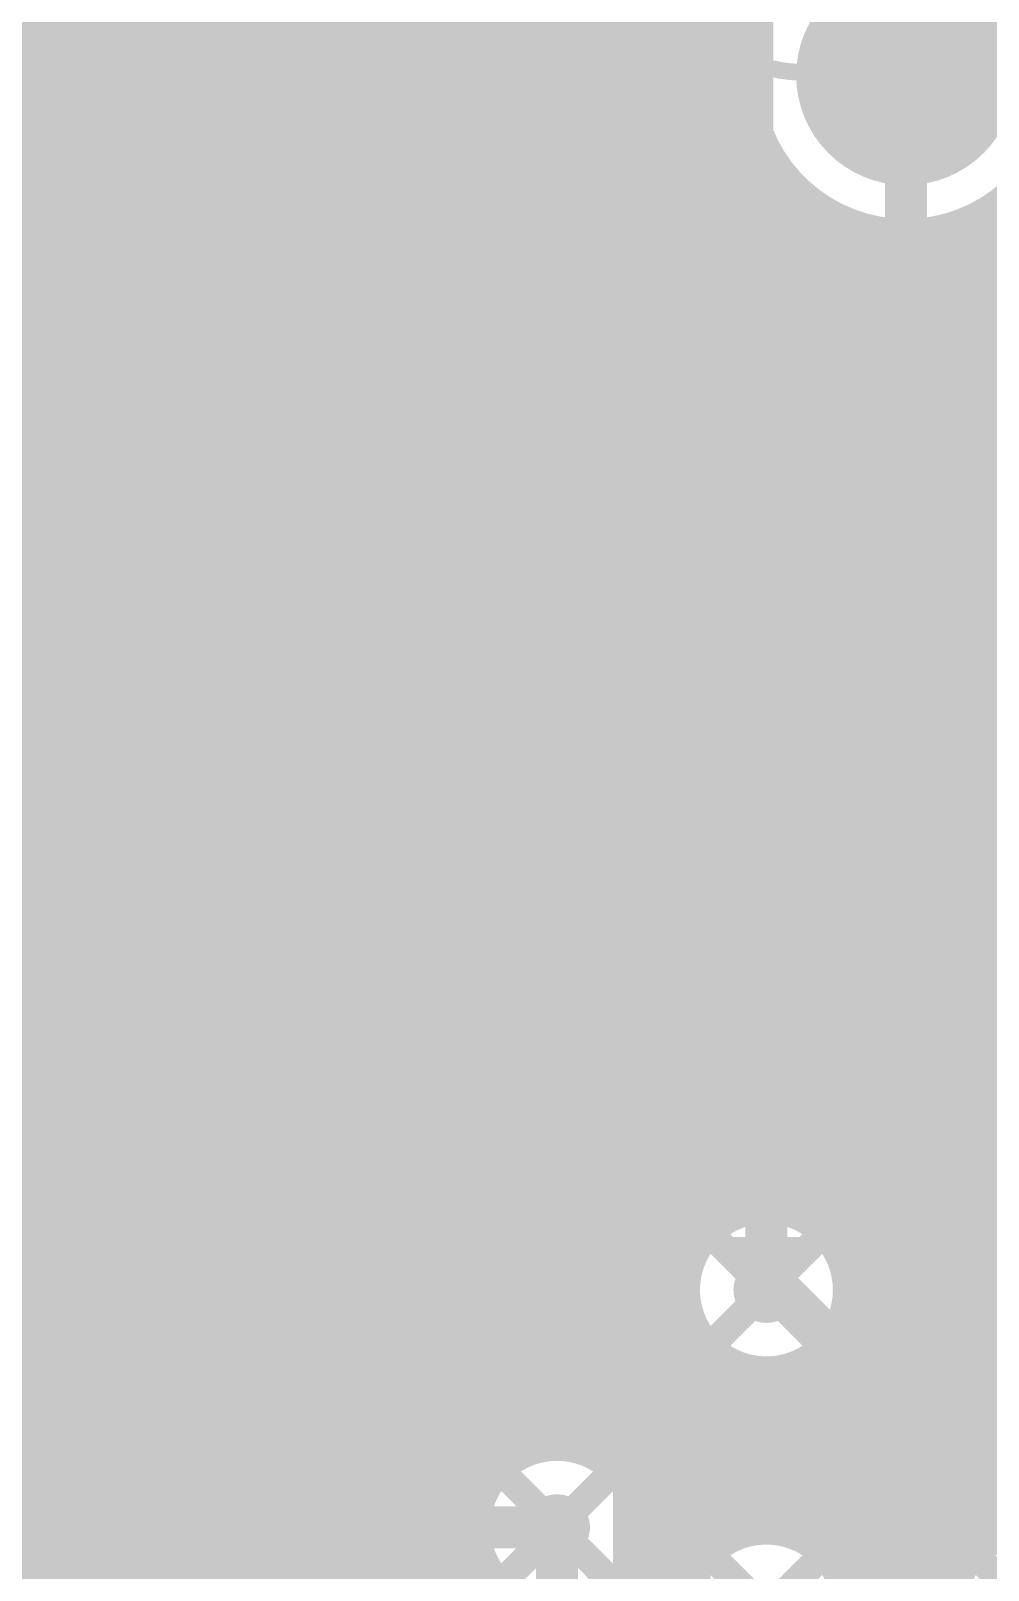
# Model space of a CAD drawing. Extents: x -11 to 221, y -93 to 178.
# Drawn here: x 44.74 to 53.45, y 114.67 to 128.68 of the extents above; entities that cross this region are included whole.
import ezdxf

# ---------------------------------------------------------------- set-up
doc = ezdxf.new("R2010")
doc.units = 0
doc.header["$MEASUREMENT"] = 0
doc.layers.get('0').update_dxf_attribs({"linetype": 'CONTINUOUS'})
for name, color, linetype in [('26-349-0_BOT', 7, 'CONTINUOUS'), ('26-349-0_DRD', 7, 'CONTINUOUS'), ('26-349-0_DRL', 2, 'CONTINUOUS'), ('26-349-0_IN1', 3, 'CONTINUOUS'), ('26-349-0_IN2', 5, 'CONTINUOUS'), ('26-349-0_SMB', 10, 'CONTINUOUS'), ('26-349-0_SMT', 14, 'CONTINUOUS'), ('26-349-0_SPT', 9, 'CONTINUOUS'), ('26-349-0_SST', 12, 'CONTINUOUS'), ('26-349-0_TOP', 11, 'CONTINUOUS'), ('THRUHOLE_TAP', 15, 'CONTINUOUS')]:
    doc.layers.add(name, color=color, linetype=linetype)

# ---------------------------------------------------------------- blocks, each defined once
blk = doc.blocks.new('ROUND_2')
at = {"const_width": 0.99949}
blk.add_lwpolyline([(-0.499744, 0, 1), (0.499744, 0, 1)], format="xyb", close=True, dxfattribs=at)
blk = doc.blocks.new('ROUND_78')
at = {"const_width": 0.29972}
blk.add_lwpolyline([(-0.14986, 0, 1), (0.14986, 0, 1)], format="xyb", close=True, dxfattribs=at)
blk = doc.blocks.new('ROUND_95')
at = {"const_width": 0.40005}
blk.add_lwpolyline([(-0.200024, 0, 1), (0.200024, 0, 1)], format="xyb", close=True, dxfattribs=at)
blk = doc.blocks.new('ROUND_102')
at = {"const_width": 0.10033}
blk.add_lwpolyline([(-0.050164, 0, 1), (0.050164, 0, 1)], format="xyb", close=True, dxfattribs=at)
blk = doc.blocks.new('ROUND_82')
at = {"const_width": 0.29972}
blk.add_lwpolyline([(-0.14986, 0, 1), (0.14986, 0, 1)], format="xyb", close=True, dxfattribs=at)
blk = doc.blocks.new('RECTANGLE_3')
blk.add_solid([(0.4826, 0.4064), (0.4826, -0.4064), (-0.4826, 0.4064), (-0.4826, -0.4064)])
blk = doc.blocks.new('RECTANGLE_5')
blk.add_solid([(0.63627, 0.51308), (0.63627, -0.51308), (-0.63627, 0.51308), (-0.63627, -0.51308)])
blk = doc.blocks.new('OBLONG_59')
at = {"const_width": 0.635}
blk.add_lwpolyline([(0, 0.9525), (0, -0.9525)], dxfattribs=at)
at = {"const_width": 0.3175}
for points in [[(-0.15875, 0.9525, 1), (0.15875, 0.9525, 1)], [(-0.15875, -0.9525, 1), (0.15875, -0.9525, 1)]]:
    blk.add_lwpolyline(points, format="xyb", close=True, dxfattribs=at)
blk = doc.blocks.new('RECTANGLE_60')
blk.add_solid([(0.3175, 1.27), (0.3175, -1.27), (-0.3175, 1.27), (-0.3175, -1.27)])
blk = doc.blocks.new('ROUND_88')
at = {"const_width": 0.10033}
blk.add_lwpolyline([(-0.050164, 0, 1), (0.050164, 0, 1)], format="xyb", close=True, dxfattribs=at)

msp = doc.modelspace()

# ---------------------------------------------------------------- linework, layer by layer
at = {"layer": '26-349-0_BOT', "const_width": 0.381}
for points in [[(51.435, 117.221), (51.562, 117.221), (52.324, 116.459), (52.324, 105.537)], [(49.53, 100.584), (49.53, 115.062)]]:
    msp.add_lwpolyline(points, dxfattribs=at)
at = {"layer": '26-349-0_DRD', "const_width": 0.254}
for points in [[(52.705, 128.905), (52.705, 127.635)], [(53.34, 128.27), (52.07, 128.27)], [(47.879, 127.254), (47.879, 124.714)], [(50.419, 127.254), (47.879, 127.254)], [(50.419, 127.254), (47.879, 124.714)], [(50.419, 124.714), (47.879, 127.254)], [(47.879, 127.254), (47.879, 124.714)], [(50.419, 127.254), (47.879, 127.254)], [(50.419, 127.254), (47.879, 124.714)], [(50.419, 124.714), (47.879, 127.254)], [(50.419, 124.714), (50.419, 127.254)], [(50.419, 124.714), (50.419, 127.254)], [(48.006, 125.476), (48.006, 122.936)], [(50.546, 125.476), (48.006, 125.476)], [(50.546, 125.476), (48.006, 122.936)], [(50.546, 122.936), (48.006, 125.476)], [(48.006, 125.476), (48.006, 122.936)], [(50.546, 125.476), (48.006, 125.476)], [(50.546, 125.476), (48.006, 122.936)], [(50.546, 122.936), (48.006, 125.476)], [(50.546, 122.936), (50.546, 125.476)], [(50.546, 122.936), (50.546, 125.476)], [(47.879, 124.714), (50.419, 124.714)], [(47.879, 124.714), (50.419, 124.714)], [(51.435, 121.158), (48.895, 123.698), (48.895, 121.158)], [(48.895, 123.698), (48.895, 121.158)], [(51.435, 123.698), (48.895, 123.698)], [(51.435, 123.698), (48.895, 121.158)], [(51.435, 121.158), (48.895, 123.698)], [(48.895, 123.698), (48.895, 121.158)], [(51.435, 123.698), (48.895, 123.698)], [(51.435, 123.698), (48.895, 121.158)], [(51.435, 123.698), (48.895, 123.698)], [(51.435, 123.698), (48.895, 121.158)], [(51.435, 121.158), (48.895, 123.698)], [(51.435, 121.158), (51.435, 123.698)], [(51.435, 121.158), (51.435, 123.698)], [(51.435, 121.158), (51.435, 123.698)], [(48.006, 122.936), (50.546, 122.936)], [(48.006, 122.936), (50.546, 122.936)], [(48.895, 121.158), (51.435, 121.158)], [(48.895, 121.158), (51.435, 121.158)], [(48.895, 121.158), (51.435, 121.158)], [(50.165, 118.491), (50.165, 115.951)], [(52.705, 118.491), (50.165, 118.491)], [(52.705, 118.491), (50.165, 115.951)], [(52.705, 115.951), (50.165, 118.491)], [(52.705, 115.951), (52.705, 118.491)], [(46.355, 118.237), (46.355, 115.697)], [(48.895, 118.237), (46.355, 118.237)], [(48.895, 118.237), (46.355, 115.697)], [(48.895, 115.697), (46.355, 118.237)], [(46.355, 118.237), (46.355, 115.697)], [(48.895, 118.237), (46.355, 118.237)], [(48.895, 118.237), (46.355, 115.697)], [(48.895, 115.697), (46.355, 118.237)], [(48.895, 115.697), (48.895, 118.237)], [(48.895, 115.697), (48.895, 118.237)], [(48.26, 116.332), (48.26, 113.792)], [(50.8, 116.332), (48.26, 116.332)], [(50.8, 116.332), (48.26, 113.792)], [(50.8, 113.792), (48.26, 116.332)], [(50.8, 113.792), (50.8, 116.332)], [(50.165, 115.951), (52.705, 115.951)], [(46.355, 115.697), (48.895, 115.697)], [(46.355, 115.697), (48.895, 115.697)], [(50.165, 115.57), (50.165, 113.03)], [(52.705, 115.57), (50.165, 115.57)], [(52.705, 115.57), (50.165, 113.03)], [(52.705, 113.03), (50.165, 115.57)], [(50.165, 115.57), (50.165, 113.03)], [(52.705, 115.57), (50.165, 115.57)], [(52.705, 115.57), (50.165, 113.03)], [(52.705, 113.03), (50.165, 115.57)], [(52.578, 115.57), (52.578, 113.03)], [(55.118, 115.57), (52.578, 115.57)], [(55.118, 113.03), (52.578, 115.57)], [(52.705, 113.03), (52.705, 115.57)], [(52.705, 113.03), (52.705, 115.57)]]:
    msp.add_lwpolyline(points, dxfattribs=at)
at = {"layer": '26-349-0_IN1', "const_width": 0.254}
for points in [[(44.831, 144.653), (44.831, 106.426)], [(46.6598, 144.653), (46.6598, 113.06048)], [(46.8884, 144.5006), (46.8884, 112.89538)], [(47.117, 144.272), (47.117, 117.49278)], [(47.3456, 144.0434), (47.3456, 117.64264)], [(47.5742, 143.8148), (47.5742, 117.69598)], [(47.8028, 143.5862), (47.8028, 117.67566)], [(48.0314, 143.3576), (48.0314, 117.57406)], [(48.26, 143.129), (48.26, 117.33022)], [(48.4886, 142.9004), (48.4886, 126.29896)], [(48.7172, 142.6718), (48.7172, 126.57328)], [(48.9458, 142.494), (48.9458, 126.68504)], [(49.1744, 142.494), (49.1744, 126.71552)], [(49.403, 142.494), (49.403, 126.6698)], [(49.6316, 142.494), (49.6316, 126.53264)], [(49.8602, 142.494), (49.8602, 126.15418)], [(50.0888, 142.494), (50.0888, 123.15444)], [(50.3174, 142.494), (50.3174, 123.14428)], [(50.546, 142.494), (50.546, 123.05284)], [(50.7746, 142.494), (50.7746, 122.83186)], [(51.0032, 142.494), (51.0032, 117.81028)], [(51.2318, 142.494), (51.2318, 117.92204)], [(46.4312, 130.00228), (46.4312, 113.12144)], [(45.0596, 129.86004), (45.0596, 106.426)], [(45.2882, 129.58318), (45.2882, 106.426)], [(46.2026, 129.62382), (46.2026, 113.11128)], [(45.5168, 129.47142), (45.5168, 106.426)], [(45.7454, 129.44348), (45.7454, 112.79886)], [(45.974, 129.4892), (45.974, 113.01984)], [(51.33086, 128.6764), (28.829, 128.6764)], [(51.28514, 128.4478), (28.829, 128.4478)], [(51.27498, 128.2192), (28.829, 128.2192)], [(51.30038, 127.9906), (28.829, 127.9906)], [(51.36642, 127.762), (36.50742, 127.762)], [(51.47564, 127.5334), (37.02304, 127.5334)], [(51.4604, 127.56134), (51.4604, 117.95252)], [(51.64836, 127.3048), (37.2745, 127.3048)], [(51.689, 127.26162), (51.689, 117.9068)], [(51.91506, 127.0762), (37.43706, 127.0762)], [(51.9176, 127.07366), (51.9176, 117.76964)], [(54.45506, 127.0762), (53.49494, 127.0762)], [(53.5178, 127.09144), (53.5178, 114.95278)], [(52.1462, 126.95174), (52.1462, 117.39118)], [(53.2892, 126.9619), (53.2892, 114.77244)], [(52.54244, 126.8476), (37.54374, 126.8476)], [(52.3748, 126.87554), (52.3748, 106.426)], [(52.6034, 126.84252), (52.6034, 106.426)], [(52.832, 126.84252), (52.832, 106.426)], [(55.08244, 126.8476), (52.86756, 126.8476)], [(53.0606, 126.88316), (53.0606, 106.426)], [(48.78578, 126.619), (37.6047, 126.619)], [(65.024, 126.619), (49.51222, 126.619)], [(48.5394, 126.3904), (41.14038, 126.3904)], [(65.024, 126.3904), (49.75606, 126.3904)], [(48.4378, 126.1618), (41.30548, 126.1618)], [(65.024, 126.1618), (49.85766, 126.1618)], [(48.42002, 125.9332), (41.36644, 125.9332)], [(65.024, 125.9332), (49.87798, 125.9332)], [(49.8602, 125.81128), (49.8602, 124.64542)], [(48.47336, 125.7046), (41.35628, 125.7046)], [(48.4886, 125.66904), (48.4886, 106.426)], [(65.024, 125.7046), (49.82464, 125.7046)], [(48.62322, 125.476), (41.26484, 125.476)], [(48.7172, 125.39218), (48.7172, 124.67844)], [(49.6316, 125.43282), (49.6316, 124.84608)], [(65.024, 125.476), (49.67478, 125.476)], [(65.024, 125.2474), (41.04386, 125.2474)], [(48.9458, 125.28042), (48.9458, 124.85878)], [(49.1744, 125.25248), (49.1744, 124.9299)], [(49.403, 125.2982), (49.403, 124.92482)], [(65.024, 125.0188), (36.98494, 125.0188)], [(48.83658, 124.7902), (37.25164, 124.7902)], [(65.024, 124.7902), (49.71542, 124.7902)], [(48.63592, 124.5616), (37.42182, 124.5616)], [(65.024, 124.5616), (49.91608, 124.5616)], [(48.55464, 124.333), (37.53358, 124.333)], [(65.024, 124.333), (49.99482, 124.333)], [(48.5521, 124.1044), (37.59962, 124.1044)], [(65.024, 124.1044), (49.9999, 124.1044)], [(48.62322, 123.8758), (37.62502, 123.8758)], [(65.024, 123.8758), (49.92878, 123.8758)], [(48.7172, 123.73356), (48.7172, 106.426)], [(49.8602, 123.76658), (49.8602, 123.09348)], [(48.80356, 123.6472), (37.61486, 123.6472)], [(48.9458, 123.55322), (48.9458, 115.50142)], [(49.6316, 123.56592), (49.6316, 122.92838)], [(65.024, 123.6472), (49.74844, 123.6472)], [(65.024, 123.4186), (37.5666, 123.4186)], [(49.1744, 123.4821), (49.1744, 115.70208)], [(49.403, 123.48464), (49.403, 115.78082)], [(55.88508, 123.19), (37.4777, 123.19)], [(49.66462, 122.9614), (37.33546, 122.9614)], [(55.50662, 122.9614), (50.66538, 122.9614)], [(49.49952, 122.7328), (37.11956, 122.7328)], [(55.372, 122.7328), (50.83048, 122.7328)], [(49.43602, 122.5042), (36.9443, 122.5042)], [(55.32628, 122.5042), (50.89144, 122.5042)], [(49.44872, 122.2756), (37.22878, 122.2756)], [(55.35422, 122.2756), (50.88128, 122.2756)], [(49.54016, 122.047), (37.40658, 122.047)], [(50.7746, 122.02414), (50.7746, 117.53596)], [(55.46598, 122.047), (50.78984, 122.047)], [(49.6316, 121.92762), (49.6316, 115.7859)], [(49.76114, 121.8184), (37.52342, 121.8184)], [(49.8602, 121.76252), (49.8602, 115.71478)], [(50.3174, 121.71172), (50.3174, 106.426)], [(50.546, 121.80316), (50.546, 106.426)], [(55.74284, 121.8184), (50.56886, 121.8184)], [(65.024, 121.5898), (37.59454, 121.5898)], [(50.0888, 121.69902), (50.0888, 115.53444)], [(65.024, 121.3612), (37.62502, 121.3612)], [(65.024, 121.1326), (37.6174, 121.1326)], [(65.024, 120.904), (41.80078, 120.904)], [(65.024, 120.6754), (41.95064, 120.6754)], [(65.024, 120.4468), (42.00398, 120.4468)], [(65.024, 120.2182), (41.98366, 120.2182)], [(65.024, 119.9896), (41.88206, 119.9896)], [(65.024, 119.761), (41.63822, 119.761)], [(65.024, 119.5324), (28.829, 119.5324)], [(65.024, 119.3038), (28.829, 119.3038)], [(65.024, 119.0752), (28.829, 119.0752)], [(65.024, 118.8466), (28.829, 118.8466)], [(65.024, 118.618), (28.829, 118.618)], [(65.024, 118.3894), (28.829, 118.3894)], [(65.024, 118.1608), (28.829, 118.1608)], [(51.26228, 117.9322), (28.829, 117.9322)], [(65.024, 117.9322), (51.60518, 117.9322)], [(50.88382, 117.7036), (28.829, 117.7036)], [(65.024, 117.7036), (51.98364, 117.7036)], [(47.09922, 117.475), (36.8554, 117.475)], [(50.7492, 117.475), (48.15078, 117.475)], [(65.024, 117.475), (52.1208, 117.475)], [(46.94936, 117.2464), (37.17798, 117.2464)], [(50.70348, 117.2464), (48.30064, 117.2464)], [(65.024, 117.2464), (52.16652, 117.2464)], [(46.89602, 117.0178), (37.37356, 117.0178)], [(50.73142, 117.0178), (48.35398, 117.0178)], [(65.024, 117.0178), (52.13604, 117.0178)], [(52.1462, 117.04828), (52.1462, 114.47018)], [(50.7746, 116.90604), (50.7746, 114.61496)], [(46.9138, 116.7892), (37.50056, 116.7892)], [(50.84318, 116.7892), (48.33366, 116.7892)], [(51.9176, 116.66982), (51.9176, 114.84864)], [(65.024, 116.7892), (52.02428, 116.7892)], [(47.0154, 116.5606), (37.58184, 116.5606)], [(51.12004, 116.5606), (48.23206, 116.5606)], [(48.26, 116.60378), (48.26, 106.426)], [(51.0032, 116.62918), (51.0032, 114.88928)], [(51.689, 116.5352), (51.689, 114.9858)], [(65.024, 116.5606), (51.74996, 116.5606)], [(47.117, 116.44122), (47.117, 106.426)], [(51.2318, 116.51742), (51.2318, 115.00104)], [(51.4604, 116.48948), (51.4604, 115.03152)], [(47.26178, 116.332), (37.61994, 116.332)], [(47.3456, 116.29136), (47.3456, 106.426)], [(47.8028, 116.2558), (47.8028, 106.426)], [(65.024, 116.332), (47.98822, 116.332)], [(48.0314, 116.3574), (48.0314, 106.426)], [(47.5742, 116.23802), (47.5742, 106.426)], [(65.024, 116.1034), (37.62248, 116.1034)], [(65.024, 115.8748), (37.58692, 115.8748)], [(49.09058, 115.6462), (37.51326, 115.6462)], [(65.024, 115.6462), (49.96942, 115.6462)], [(48.88992, 115.4176), (37.39134, 115.4176)], [(65.024, 115.4176), (50.17008, 115.4176)], [(48.80864, 115.189), (37.20338, 115.189)], [(65.024, 115.189), (50.24882, 115.189)], [(48.8061, 114.9604), (36.90112, 114.9604)], [(51.12004, 114.9604), (50.2539, 114.9604)], [(53.53304, 114.9604), (51.74996, 114.9604)], [(48.87722, 114.7318), (37.15004, 114.7318)], [(50.84318, 114.7318), (50.18278, 114.7318)], [(53.25618, 114.7318), (52.02428, 114.7318)], [(48.9458, 114.62258), (48.9458, 106.426)], [(50.0888, 114.58956), (50.0888, 106.426)]]:
    msp.add_lwpolyline(points, dxfattribs=at)
for points in [[(52.705, 129.70256, 0.4142136), (51.27244, 128.27)], [(51.27244, 128.27, 0.4142136), (52.705, 126.83744)], [(52.705, 126.83744, 0.2797959), (53.975, 127.6096)], [(49.149, 126.71552, 0.4142136), (48.41748, 125.984)], [(49.149, 126.71552, 0.4142136), (48.41748, 125.984)], [(49.88052, 125.984, 0.4142136), (49.149, 126.71552)], [(49.88052, 125.984, 0.4142136), (49.149, 126.71552)], [(48.41748, 125.984, 0.4142136), (49.149, 125.25248)], [(48.41748, 125.984, 0.4142136), (49.149, 125.25248)], [(49.149, 125.25248, 0.4142136), (49.88052, 125.984)], [(49.149, 125.25248, 0.4142136), (49.88052, 125.984)], [(49.276, 124.93752, 0.4142136), (48.54448, 124.206)], [(50.00752, 124.206, 0.4142136), (49.276, 124.93752)], [(48.54448, 124.206, 0.4142136), (49.276, 123.47448)], [(49.276, 123.47448, 0.4142136), (50.00752, 124.206)], [(50.165, 123.15952, 0.4142136), (49.43348, 122.428)], [(50.165, 123.15952, 0.4142136), (49.43348, 122.428)], [(50.89652, 122.428, 0.4142136), (50.165, 123.15952)], [(50.89652, 122.428, 0.4142136), (50.165, 123.15952)], [(49.43348, 122.428, 0.4142136), (50.165, 121.69648)], [(49.43348, 122.428, 0.4142136), (50.165, 121.69648)], [(50.165, 121.69648, 0.4142136), (50.89652, 122.428)], [(50.165, 121.69648, 0.4142136), (50.89652, 122.428)], [(51.435, 117.95252, 0.4142136), (50.70348, 117.221)], [(52.16652, 117.221, 0.4142136), (51.435, 117.95252)], [(47.625, 117.69852, 0.4142136), (46.89348, 116.967)], [(47.625, 117.69852, 0.4142136), (46.89348, 116.967)], [(48.35652, 116.967, 0.4142136), (47.625, 117.69852)], [(48.35652, 116.967, 0.4142136), (47.625, 117.69852)], [(50.70348, 117.221, 0.4142136), (51.435, 116.48948)], [(51.435, 116.48948, 0.4142136), (52.16652, 117.221)], [(46.89348, 116.967, 0.4142136), (47.625, 116.23548)], [(46.89348, 116.967, 0.4142136), (47.625, 116.23548)], [(47.625, 116.23548, 0.4142136), (48.35652, 116.967)], [(47.625, 116.23548, 0.4142136), (48.35652, 116.967)], [(49.53, 115.79352, 0.4142136), (48.79848, 115.062)], [(50.26152, 115.062, 0.4142136), (49.53, 115.79352)], [(48.79848, 115.062, 0.4142136), (49.53, 114.33048)], [(49.53, 114.33048, 0.4142136), (50.26152, 115.062)], [(51.435, 115.03152, 0.4142136), (50.70348, 114.3)], [(51.435, 115.03152, 0.4142136), (50.70348, 114.3)], [(52.16652, 114.3, 0.4142136), (51.435, 115.03152)], [(52.16652, 114.3, 0.4142136), (51.435, 115.03152)], [(53.848, 115.03152, 0.4142136), (53.11648, 114.3)]]:
    msp.add_lwpolyline(points, format="xyb", dxfattribs=at)
at = {"layer": '26-349-0_IN2', "const_width": 0.254}
for points in [[(44.7802, 144.399), (44.7802, 98.552)], [(45.0088, 144.399), (45.0088, 98.552)], [(45.2374, 144.399), (45.2374, 98.552)], [(45.466, 144.399), (45.466, 98.552)], [(45.6946, 144.399), (45.6946, 98.552)], [(45.9232, 144.399), (45.9232, 98.552)], [(46.1518, 144.399), (46.1518, 100.11918)], [(46.3804, 144.399), (46.3804, 100.49764)], [(46.609, 144.399), (46.609, 100.6348)], [(46.8376, 144.399), (46.8376, 100.68052)], [(47.0662, 144.399), (47.0662, 100.65004)], [(47.2948, 144.2212), (47.2948, 100.53828)], [(47.5234, 143.9926), (47.5234, 100.26396)], [(47.752, 143.764), (47.752, 113.04778)], [(47.9806, 143.5354), (47.9806, 113.19764)], [(48.2092, 143.3068), (48.2092, 113.25098)], [(48.4378, 143.0782), (48.4378, 113.23066)], [(48.6664, 143.002), (48.6664, 113.12906)], [(48.895, 143.002), (48.895, 115.42522)], [(49.1236, 143.002), (49.1236, 115.66906)], [(49.3522, 143.002), (49.3522, 115.77066)], [(49.5808, 143.002), (49.5808, 115.79098)], [(49.8094, 143.002), (49.8094, 115.73764)], [(50.038, 143.002), (50.038, 115.58778)], [(50.2666, 143.002), (50.2666, 108.68152)], [(50.4952, 143.002), (50.4952, 108.65104)], [(50.7238, 143.002), (50.7238, 117.39118)], [(50.9524, 143.002), (50.9524, 117.76964)], [(51.181, 143.002), (51.181, 117.9068)], [(51.33086, 128.6764), (19.431, 128.6764)], [(51.28514, 128.4478), (19.431, 128.4478)], [(51.27498, 128.2192), (19.431, 128.2192)], [(51.30038, 127.9906), (19.431, 127.9906)], [(51.36642, 127.762), (36.50742, 127.762)], [(51.4096, 127.6604), (51.4096, 117.95252)], [(51.47564, 127.5334), (37.02304, 127.5334)], [(51.6382, 127.31496), (51.6382, 117.92204)], [(51.64836, 127.3048), (37.2745, 127.3048)], [(51.91506, 127.0762), (37.43706, 127.0762)], [(51.8668, 127.10922), (51.8668, 117.81028)], [(53.467, 127.05842), (53.467, 114.92484)], [(54.45506, 127.0762), (53.49494, 127.0762)], [(52.0954, 126.9746), (52.0954, 117.53596)], [(53.2384, 126.94158), (53.2384, 114.70386)], [(52.54244, 126.8476), (37.54374, 126.8476)], [(52.324, 126.88824), (52.324, 106.26852)], [(52.5526, 126.84506), (52.5526, 106.23042)], [(52.7812, 126.83998), (52.7812, 106.1085)], [(55.08244, 126.8476), (52.86756, 126.8476)], [(53.0098, 126.87046), (53.0098, 105.791)], [(64.516, 126.619), (37.6047, 126.619)], [(64.516, 126.3904), (41.14038, 126.3904)], [(64.516, 126.1618), (41.30548, 126.1618)], [(64.516, 125.9332), (41.36644, 125.9332)], [(64.516, 125.7046), (41.35628, 125.7046)], [(64.516, 125.476), (41.26484, 125.476)], [(64.516, 125.2474), (41.04386, 125.2474)], [(64.516, 125.0188), (36.98494, 125.0188)], [(64.516, 124.7902), (37.25164, 124.7902)], [(64.516, 124.5616), (37.42182, 124.5616)], [(64.516, 124.333), (37.53358, 124.333)], [(64.516, 124.1044), (37.59962, 124.1044)], [(64.516, 123.8758), (37.62502, 123.8758)], [(64.516, 123.6472), (37.61486, 123.6472)], [(64.516, 123.4186), (37.5666, 123.4186)], [(64.516, 123.19), (37.4777, 123.19)], [(64.516, 122.9614), (37.33546, 122.9614)], [(64.516, 122.7328), (37.11956, 122.7328)], [(64.516, 122.5042), (36.9443, 122.5042)], [(64.516, 122.2756), (37.22878, 122.2756)], [(64.516, 122.047), (37.40658, 122.047)], [(64.516, 121.8184), (37.52342, 121.8184)], [(64.516, 121.5898), (37.59454, 121.5898)], [(64.516, 121.3612), (37.62502, 121.3612)], [(64.516, 121.1326), (37.6174, 121.1326)], [(64.516, 120.904), (37.57422, 120.904)], [(64.516, 120.6754), (37.4904, 120.6754)], [(64.516, 120.4468), (37.35578, 120.4468)], [(64.516, 120.2182), (37.15004, 120.2182)], [(64.516, 119.9896), (36.8046, 119.9896)], [(64.516, 119.761), (32.385, 119.761)], [(64.516, 119.5324), (32.385, 119.5324)], [(64.516, 119.3038), (32.385, 119.3038)], [(64.516, 119.0752), (32.385, 119.0752)], [(64.516, 118.8466), (32.385, 118.8466)], [(64.516, 118.618), (32.385, 118.618)], [(64.516, 118.3894), (32.385, 118.3894)], [(64.516, 118.1608), (32.385, 118.1608)], [(51.26228, 117.9322), (32.385, 117.9322)], [(64.516, 117.9322), (51.60518, 117.9322)], [(50.88382, 117.7036), (32.385, 117.7036)], [(64.516, 117.7036), (51.98364, 117.7036)], [(50.7492, 117.475), (36.8554, 117.475)], [(64.516, 117.475), (52.1208, 117.475)], [(50.70348, 117.2464), (37.17798, 117.2464)], [(64.516, 117.2464), (52.16652, 117.2464)], [(50.73142, 117.0178), (37.37356, 117.0178)], [(50.7238, 117.04828), (50.7238, 114.47018)], [(64.516, 117.0178), (52.13604, 117.0178)], [(52.0954, 116.90604), (52.0954, 114.61496)], [(50.84318, 116.7892), (37.50056, 116.7892)], [(50.9524, 116.66982), (50.9524, 114.84864)], [(64.516, 116.7892), (52.02428, 116.7892)], [(51.12004, 116.5606), (37.58184, 116.5606)], [(51.181, 116.5352), (51.181, 114.9858)], [(64.516, 116.5606), (51.74996, 116.5606)], [(51.8668, 116.62918), (51.8668, 114.88928)], [(51.4096, 116.48948), (51.4096, 115.03152)], [(51.6382, 116.51742), (51.6382, 115.00104)], [(64.516, 116.332), (37.61994, 116.332)], [(64.516, 116.1034), (37.62248, 116.1034)], [(64.516, 115.8748), (37.58692, 115.8748)], [(49.09058, 115.6462), (37.51326, 115.6462)], [(64.516, 115.6462), (49.96942, 115.6462)], [(48.88992, 115.4176), (37.39134, 115.4176)], [(64.516, 115.4176), (50.17008, 115.4176)], [(48.80864, 115.189), (37.20338, 115.189)], [(64.516, 115.189), (50.24882, 115.189)], [(48.8061, 114.9604), (36.90112, 114.9604)], [(51.12004, 114.9604), (50.2539, 114.9604)], [(53.53304, 114.9604), (51.74996, 114.9604)], [(48.87722, 114.7318), (37.15004, 114.7318)], [(50.84318, 114.7318), (50.18278, 114.7318)], [(53.25618, 114.7318), (52.02428, 114.7318)], [(48.895, 114.69878), (48.895, 112.88522)]]:
    msp.add_lwpolyline(points, dxfattribs=at)
for points in [[(52.705, 129.70256, 0.4142136), (51.27244, 128.27)], [(51.27244, 128.27, 0.4142136), (52.705, 126.83744)], [(52.705, 126.83744, 0.2797959), (53.975, 127.6096)], [(51.435, 117.95252, 0.4142136), (50.70348, 117.221)], [(52.16652, 117.221, 0.4142136), (51.435, 117.95252)], [(50.70348, 117.221, 0.4142136), (51.435, 116.48948)], [(51.435, 116.48948, 0.4142136), (52.16652, 117.221)], [(49.53, 115.79352, 0.4142136), (48.79848, 115.062)], [(50.26152, 115.062, 0.4142136), (49.53, 115.79352)], [(48.79848, 115.062, 0.4142136), (49.53, 114.33048)], [(49.53, 114.33048, 0.4142136), (50.26152, 115.062)], [(51.435, 115.03152, 0.4142136), (50.70348, 114.3)], [(51.435, 115.03152, 0.4142136), (50.70348, 114.3)], [(52.16652, 114.3, 0.4142136), (51.435, 115.03152)], [(52.16652, 114.3, 0.4142136), (51.435, 115.03152)], [(53.848, 115.03152, 0.4142136), (53.11648, 114.3)]]:
    msp.add_lwpolyline(points, format="xyb", dxfattribs=at)
at = {"layer": '26-349-0_SST', "const_width": 0.1524}
for points in [[(51.48072, 126.27102), (51.48072, 125.8697), (50.47996, 125.8697), (50.47996, 130.6703), (60.01004, 130.6703), (60.01004, 125.8697), (59.00928, 125.8697), (59.00928, 126.27102), (51.48072, 126.27102)], [(51.03876, 128.55956), (52.7812, 129.7813)], [(42.926, 128.778), (42.926, 125.222), (44.704, 125.222), (44.704, 128.778), (42.926, 128.778)], [(44.831, 128.778), (44.831, 125.222), (46.609, 125.222), (46.609, 128.778), (44.831, 128.778)], [(48.514, 125.222), (48.514, 128.778), (46.736, 128.778), (46.736, 125.222), (48.514, 125.222)], [(44.831, 124.968), (44.831, 121.412), (46.609, 121.412), (46.609, 124.968), (44.831, 124.968)], [(46.736, 124.968), (46.736, 121.412), (48.514, 121.412), (48.514, 124.968), (46.736, 124.968)], [(51.8795, 124.6505), (51.8795, 121.7295), (53.5178, 121.7295), (53.5178, 124.6505), (51.8795, 124.6505)], [(48.8823, 123.64466), (48.71466, 123.70562), (48.71466, 124.06122), (48.8823, 124.11964), (49.56048, 124.11964), (49.73066, 124.06122), (49.73066, 123.70562), (49.56048, 123.64466)], [(51.0794, 124.13234), (51.0794, 123.77674), (51.24958, 123.65736), (51.41976, 123.65736), (51.5874, 123.77674), (51.5874, 124.13234), (50.5714, 124.13234)], [(51.0794, 123.83516), (50.5714, 123.65736)], [(49.05248, 122.80646), (49.05248, 123.28144), (49.73066, 123.04522), (49.73066, 122.92584), (48.71466, 122.92584)], [(51.0794, 123.23572), (51.0794, 122.88012), (50.91176, 122.81916), (50.74158, 122.81916), (50.5714, 122.88012), (50.5714, 123.23572), (50.74158, 123.29414), (50.91176, 123.29414), (51.5874, 123.05792)], [(48.71466, 122.32386), (49.73066, 121.96826), (49.73066, 122.44324)], [(50.5714, 122.10034), (50.5714, 122.33656)], [(50.5714, 122.21972), (51.5874, 122.21972), (51.41976, 122.33656)], [(54.04612, 117.75948), (53.49748, 117.75948)], [(53.6575, 111.9251), (41.5798, 111.9251), (41.5798, 117.6274), (52.4891, 117.6274), (53.6575, 116.459), (53.6575, 111.9251)], [(54.09946, 117.62232), (53.44414, 117.62232)], [(54.0893, 117.48516), (53.4543, 117.48516)]]:
    msp.add_lwpolyline(points, dxfattribs=at)
for points in [[(51.75504, 128.30048, 0.4142136), (52.85486, 129.4003)], [(50.7238, 129.0193, 0.129408), (51.04502, 128.56096)], [(51.03876, 128.55956, 0.1773556), (51.74996, 128.2991)], [(53.7718, 117.9068, 0.4142136), (53.4416, 117.5766)], [(53.4416, 117.5766, 0.4142136), (53.7718, 117.2464)]]:
    msp.add_lwpolyline(points, format="xyb", dxfattribs=at)
at = {"layer": '26-349-0_TOP', "const_width": 0.381}
for points in [[(45.72, 130.175), (45.72, 128.016)], [(46.355, 119.38), (46.355, 120.904), (46.609, 121.158), (48.768, 121.158), (49.276, 121.666), (49.276, 122.936), (51.308, 124.968), (51.308, 129.54), (51.816, 130.048), (54.864, 130.048), (55.245, 129.667), (55.245, 128.27)], [(52.705, 128.27), (52.705, 123.9012)], [(41.91, 128.016), (41.91, 127.635), (42.545, 127), (46.609, 127), (47.625, 128.016)], [(45.72, 125.984), (43.815, 125.984)], [(49.149, 125.984), (47.625, 125.984)], [(47.625, 125.984), (49.149, 125.984)], [(47.625, 124.206), (45.72, 124.206)], [(47.625, 124.206), (49.276, 124.206)], [(47.625, 124.206), (49.276, 124.206)], [(50.165, 119.38), (50.165, 122.428)], [(50.165, 122.428), (50.165, 119.38), (50.165, 122.428)], [(54.61, 122.4788), (52.705, 122.4788)], [(45.72, 122.174), (41.91, 122.174)], [(47.625, 122.174), (45.72, 122.174)], [(49.53, 115.062), (47.625, 115.062), (45.085, 117.602), (45.085, 119.38)], [(47.625, 119.38), (47.625, 116.967)], [(47.625, 116.967), (47.625, 119.38)], [(51.435, 119.38), (51.435, 117.221)], [(55.245, 115.6462), (55.245, 118.999), (54.864, 119.38), (52.705, 119.38)]]:
    msp.add_lwpolyline(points, dxfattribs=at)

# ---------------------------------------------------------------- block references
at = {"layer": '26-349-0_BOT'}
for name, p in [('ROUND_2', (52.705, 128.27)), ('ROUND_78', (49.149, 125.984)), ('ROUND_78', (49.276, 124.206)), ('ROUND_78', (50.165, 122.428)), ('ROUND_78', (51.435, 117.221)), ('ROUND_78', (47.625, 116.967)), ('ROUND_78', (49.53, 115.062))]:
    msp.add_blockref(name, p, dxfattribs=at)
at = {"layer": '26-349-0_DRL'}
for name, p in [('ROUND_95', (52.705, 128.27)), ('ROUND_102', (49.149, 125.984)), ('ROUND_102', (49.276, 124.206)), ('ROUND_102', (50.165, 122.428)), ('ROUND_102', (51.435, 117.221)), ('ROUND_102', (47.625, 116.967)), ('ROUND_102', (49.53, 115.062))]:
    msp.add_blockref(name, p, dxfattribs=at)
at = {"layer": '26-349-0_IN1'}
for name, p in [('ROUND_2', (52.705, 128.27)), ('ROUND_78', (49.149, 125.984)), ('ROUND_78', (49.276, 124.206)), ('ROUND_78', (50.165, 122.428)), ('ROUND_78', (51.435, 117.221)), ('ROUND_78', (47.625, 116.967)), ('ROUND_82', (49.53, 115.062))]:
    msp.add_blockref(name, p, dxfattribs=at)
at = {"layer": '26-349-0_IN2'}
for name, p in [('ROUND_2', (52.705, 128.27)), ('ROUND_78', (49.149, 125.984)), ('ROUND_78', (49.276, 124.206)), ('ROUND_78', (50.165, 122.428)), ('ROUND_78', (51.435, 117.221)), ('ROUND_78', (47.625, 116.967)), ('ROUND_78', (49.53, 115.062))]:
    msp.add_blockref(name, p, dxfattribs=at)
at = {"layer": '26-349-0_SMB'}
msp.add_blockref('ROUND_2', (52.705, 128.27), dxfattribs=at)
at = {"layer": '26-349-0_SMT'}
for name, p in [('ROUND_2', (52.705, 128.27)), ('RECTANGLE_5', (45.72, 128.016)), ('RECTANGLE_5', (47.625, 128.016)), ('RECTANGLE_5', (45.72, 125.984)), ('RECTANGLE_5', (47.625, 125.984)), ('RECTANGLE_5', (45.72, 124.206)), ('RECTANGLE_5', (47.625, 124.206)), ('RECTANGLE_3', (52.705, 123.9012)), ('RECTANGLE_3', (52.705, 122.4788)), ('RECTANGLE_5', (45.72, 122.174)), ('RECTANGLE_5', (47.625, 122.174)), ('OBLONG_59', (45.085, 119.38)), ('OBLONG_59', (46.355, 119.38)), ('OBLONG_59', (47.625, 119.38)), ('OBLONG_59', (48.895, 119.38)), ('OBLONG_59', (50.165, 119.38)), ('OBLONG_59', (51.435, 119.38)), ('RECTANGLE_60', (52.705, 119.38))]:
    msp.add_blockref(name, p, dxfattribs=at)
at = {"layer": '26-349-0_SPT'}
for name, p in [('RECTANGLE_5', (45.72, 128.016)), ('RECTANGLE_5', (47.625, 128.016)), ('RECTANGLE_5', (45.72, 125.984)), ('RECTANGLE_5', (47.625, 125.984)), ('RECTANGLE_5', (45.72, 124.206)), ('RECTANGLE_5', (47.625, 124.206)), ('RECTANGLE_3', (52.705, 123.9012)), ('RECTANGLE_3', (52.705, 122.4788)), ('RECTANGLE_5', (45.72, 122.174)), ('RECTANGLE_5', (47.625, 122.174)), ('OBLONG_59', (45.085, 119.38)), ('OBLONG_59', (46.355, 119.38)), ('OBLONG_59', (47.625, 119.38)), ('OBLONG_59', (48.895, 119.38)), ('OBLONG_59', (50.165, 119.38)), ('OBLONG_59', (51.435, 119.38)), ('RECTANGLE_60', (52.705, 119.38))]:
    msp.add_blockref(name, p, dxfattribs=at)
at = {"layer": '26-349-0_TOP'}
for name, p in [('ROUND_2', (52.705, 128.27)), ('RECTANGLE_5', (45.72, 128.016)), ('RECTANGLE_5', (47.625, 128.016)), ('RECTANGLE_5', (45.72, 125.984)), ('RECTANGLE_5', (47.625, 125.984)), ('ROUND_78', (49.149, 125.984)), ('RECTANGLE_5', (45.72, 124.206)), ('RECTANGLE_5', (47.625, 124.206)), ('ROUND_78', (49.276, 124.206)), ('RECTANGLE_3', (52.705, 123.9012)), ('RECTANGLE_3', (52.705, 122.4788)), ('RECTANGLE_5', (45.72, 122.174)), ('RECTANGLE_5', (47.625, 122.174)), ('ROUND_78', (50.165, 122.428)), ('OBLONG_59', (45.085, 119.38)), ('OBLONG_59', (46.355, 119.38)), ('OBLONG_59', (47.625, 119.38)), ('OBLONG_59', (48.895, 119.38)), ('OBLONG_59', (50.165, 119.38)), ('OBLONG_59', (51.435, 119.38)), ('RECTANGLE_60', (52.705, 119.38)), ('ROUND_78', (51.435, 117.221)), ('ROUND_78', (47.625, 116.967)), ('ROUND_78', (49.53, 115.062))]:
    msp.add_blockref(name, p, dxfattribs=at)
at = {"layer": 'THRUHOLE_TAP'}
for name, p in [('ROUND_95', (52.705, 128.27)), ('ROUND_88', (49.149, 125.984)), ('ROUND_88', (49.276, 124.206)), ('ROUND_88', (50.165, 122.428)), ('ROUND_88', (51.435, 117.221)), ('ROUND_88', (47.625, 116.967)), ('ROUND_88', (49.53, 115.062))]:
    msp.add_blockref(name, p, dxfattribs=at)

doc.saveas('drawing.dxf')
